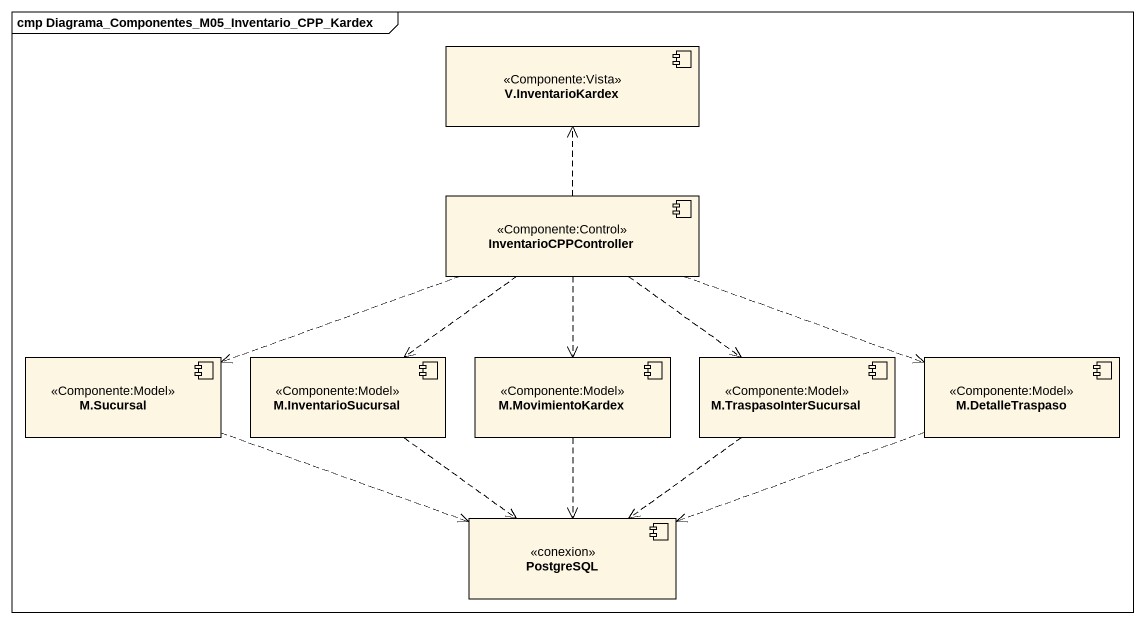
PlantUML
@startuml
mainframe cmp Diagrama_Componentes_M05_Inventario_CPP_Kardex
component "V.InventarioKardex" as V_InventarioKardex <<Componente:Vista>>
component InventarioCPPController <<Componente:Control>>
component "M.Sucursal" as M_Sucursal <<Componente:Model>>
component "M.InventarioSucursal" as M_InventarioSucursal <<Componente:Model>>
component "M.MovimientoKardex" as M_MovimientoKardex <<Componente:Model>>
component "M.TraspasoInterSucursal" as M_TraspasoInterSucursal <<Componente:Model>>
component "M.DetalleTraspaso" as M_DetalleTraspaso <<Componente:Model>>
component PostgreSQL <<conexion>>
InventarioCPPController .up.> V_InventarioKardex
InventarioCPPController .left.> M_Sucursal
InventarioCPPController ..> M_InventarioSucursal
InventarioCPPController ..> M_MovimientoKardex
InventarioCPPController ..> M_TraspasoInterSucursal
InventarioCPPController .right.> M_DetalleTraspaso
M_Sucursal .right.> PostgreSQL
M_InventarioSucursal ..> PostgreSQL
M_MovimientoKardex ..> PostgreSQL
M_TraspasoInterSucursal ..> PostgreSQL
M_DetalleTraspaso .left.> PostgreSQL
@enduml
